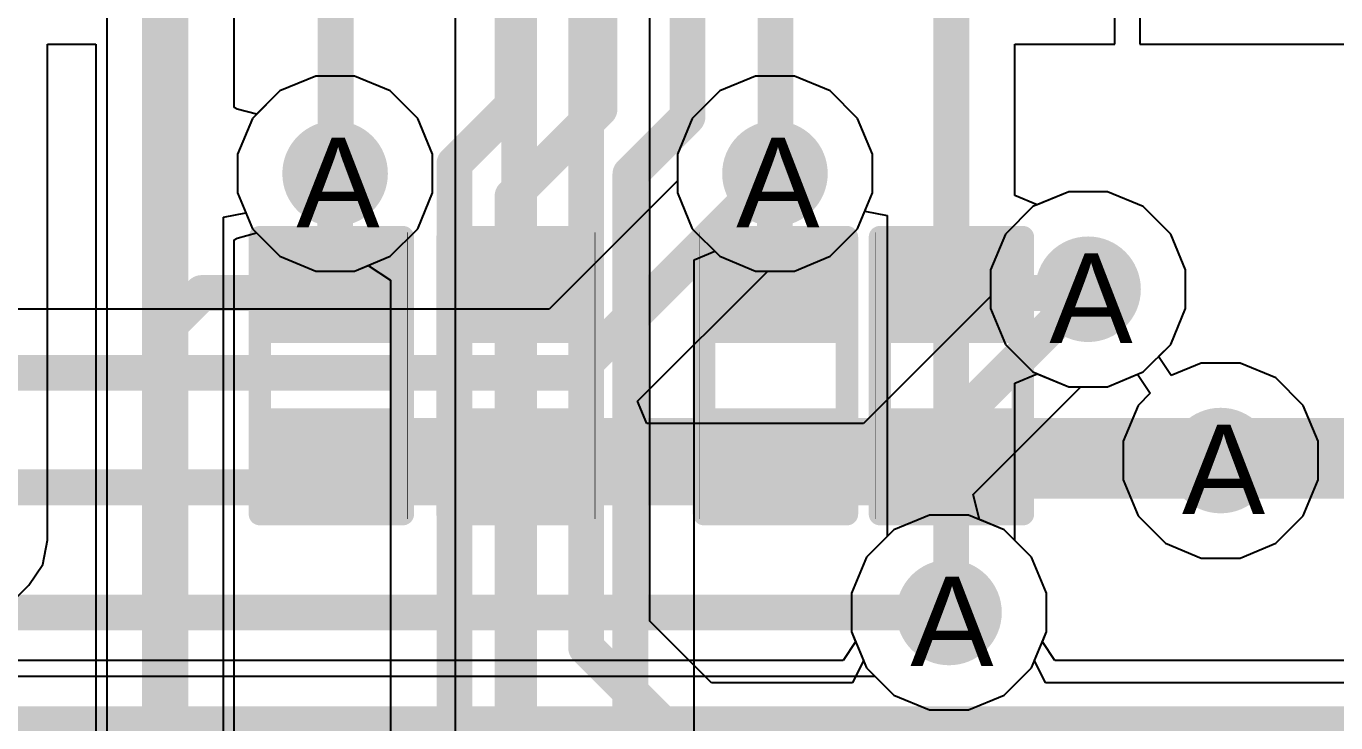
# Model space of a CAD drawing. Header units: inches. Extents: x 0 to 5271, y 0 to 5417.
# Drawn here: x 78.28 to 85.72, y 67.06 to 71.02 of the extents above; entities that cross this region are included whole.
import ezdxf

# ---------------------------------------------------------------- set-up
doc = ezdxf.new("R2010")
doc.units = ezdxf.units.IN
for name, color, linetype in [('Bottom Layer', 5, 'Continuous'), ('Bottom Overlay', 54, 'Continuous'), ('Bottom Paste', 16, 'Continuous'), ('Bottom Solder', 6, 'Continuous'), ('Drill Drawing', 1, 'Continuous'), ('L2_GND1', 16, 'Continuous'), ('L3_SIG1', 76, 'Continuous'), ('L4_PWR', 90, 'Continuous'), ('L5_GND2', 156, 'Continuous'), ('L6_SIG2', 130, 'Continuous'), ('L7_GND3', 216, 'Continuous'), ('Top Layer', 1, 'Continuous'), ('Via Holes', 16, 'Continuous')]:
    doc.layers.add(name, color=color, linetype=linetype)
doc.styles.add('Arial', font='', dxfattribs={"height": 0.2})
doc.styles.get('Arial').set_extended_font_data('Arial')

# ---------------------------------------------------------------- blocks, each defined once
blk = doc.blocks.new('R___0402_B_122')
at = {"layer": 'Bottom Layer'}
for points in [[(-0.2413, 0.3175), (-0.2413, -0.3175), (-0.6985, -0.3175), (-0.6985, 0.3175)], [(0.6985, 0.3175), (0.6985, -0.3175), (0.2413, -0.3175), (0.2413, 0.3175)]]:
    blk.add_hatch(color=5, dxfattribs=at).paths.add_polyline_path(points)
at = {"layer": 'Bottom Paste'}
for points in [[(-0.2413, 0.3175), (-0.2413, -0.3175), (-0.6985, -0.3175), (-0.6985, 0.3175)], [(0.6985, 0.3175), (0.6985, -0.3175), (0.2413, -0.3175), (0.2413, 0.3175)]]:
    blk.add_hatch(color=16, dxfattribs=at).paths.add_polyline_path(points)
at = {"layer": 'Bottom Solder'}
for points in [[(-0.1863, 0.3725), (-0.1863, -0.3725), (-0.7535, -0.3725), (-0.7535, 0.3725)], [(0.7535, 0.3725), (0.7535, -0.3725), (0.1863, -0.3725), (0.1863, 0.3725)]]:
    blk.add_hatch(color=6, dxfattribs=at).paths.add_polyline_path(points)
at = {"layer": 'Bottom Overlay'}
for points in [[(0.7874, 0.4064, 0.127, 0.127, 0), (-0.7874, 0.4064, 0.127, 0.127, 0)], [(-0.7874, -0.4064, 0.127, 0.127, 0), (-0.7874, 0.4064, 0.127, 0.127, 0)], [(0.7874, -0.4064, 0.127, 0.127, 0), (0.7874, 0.4064, 0.127, 0.127, 0)], [(0.8128, 0.4318, 0.00323, 0.00323, 0), (-0.8128, 0.4318, 0.00323, 0.00323, 0)], [(0.7874, -0.4064, 0.127, 0.127, 0), (-0.7874, -0.4064, 0.127, 0.127, 0)]]:
    blk.add_lwpolyline(points, format="xyseb", dxfattribs=at)
for points in [[(-0.8192, 0.4064, 0.0635, 0.0635, 1), (-0.7557, 0.4064, 0.0635, 0.0635, 1)], [(-0.8192, 0.4064, 0.0635, 0.0635, 1), (-0.7557, 0.4064, 0.0635, 0.0635, 1)], [(0.7556, 0.4064, 0.0635, 0.0635, 1), (0.8191, 0.4064, 0.0635, 0.0635, 1)], [(0.7556, 0.4064, 0.0635, 0.0635, 1), (0.8191, 0.4064, 0.0635, 0.0635, 1)], [(-0.8136, 0.4318, 0.00161, 0.00161, 1), (-0.812, 0.4318, 0.00161, 0.00161, 1)], [(0.812, 0.4318, 0.00161, 0.00161, 1), (0.8136, 0.4318, 0.00161, 0.00161, 1)], [(-0.8192, -0.4064, 0.0635, 0.0635, 1), (-0.7557, -0.4064, 0.0635, 0.0635, 1)], [(-0.8192, -0.4064, 0.0635, 0.0635, 1), (-0.7557, -0.4064, 0.0635, 0.0635, 1)], [(0.7556, -0.4064, 0.0635, 0.0635, 1), (0.8191, -0.4064, 0.0635, 0.0635, 1)], [(0.7556, -0.4064, 0.0635, 0.0635, 1), (0.8191, -0.4064, 0.0635, 0.0635, 1)]]:
    blk.add_lwpolyline(points, format="xyseb", close=True, dxfattribs=at)
blk = doc.blocks.new('R___0402_B_123')
at = {"layer": 'Bottom Layer'}
for points in [[(-0.2413, 0.3175), (-0.2413, -0.3175), (-0.6985, -0.3175), (-0.6985, 0.3175)], [(0.6985, 0.3175), (0.6985, -0.3175), (0.2413, -0.3175), (0.2413, 0.3175)]]:
    blk.add_hatch(color=5, dxfattribs=at).paths.add_polyline_path(points)
at = {"layer": 'Bottom Paste'}
for points in [[(-0.2413, 0.3175), (-0.2413, -0.3175), (-0.6985, -0.3175), (-0.6985, 0.3175)], [(0.6985, 0.3175), (0.6985, -0.3175), (0.2413, -0.3175), (0.2413, 0.3175)]]:
    blk.add_hatch(color=16, dxfattribs=at).paths.add_polyline_path(points)
at = {"layer": 'Bottom Solder'}
for points in [[(-0.1863, 0.3725), (-0.1863, -0.3725), (-0.7535, -0.3725), (-0.7535, 0.3725)], [(0.7535, 0.3725), (0.7535, -0.3725), (0.1863, -0.3725), (0.1863, 0.3725)]]:
    blk.add_hatch(color=6, dxfattribs=at).paths.add_polyline_path(points)
at = {"layer": 'Bottom Overlay'}
for points in [[(0.7874, 0.4064, 0.127, 0.127, 0), (-0.7874, 0.4064, 0.127, 0.127, 0)], [(-0.7874, -0.4064, 0.127, 0.127, 0), (-0.7874, 0.4064, 0.127, 0.127, 0)], [(0.7874, -0.4064, 0.127, 0.127, 0), (0.7874, 0.4064, 0.127, 0.127, 0)], [(0.8128, 0.4318, 0.00323, 0.00323, 0), (-0.8128, 0.4318, 0.00323, 0.00323, 0)], [(0.7874, -0.4064, 0.127, 0.127, 0), (-0.7874, -0.4064, 0.127, 0.127, 0)]]:
    blk.add_lwpolyline(points, format="xyseb", dxfattribs=at)
for points in [[(-0.8192, 0.4064, 0.0635, 0.0635, 1), (-0.7557, 0.4064, 0.0635, 0.0635, 1)], [(-0.8192, 0.4064, 0.0635, 0.0635, 1), (-0.7557, 0.4064, 0.0635, 0.0635, 1)], [(0.7556, 0.4064, 0.0635, 0.0635, 1), (0.8191, 0.4064, 0.0635, 0.0635, 1)], [(0.7556, 0.4064, 0.0635, 0.0635, 1), (0.8191, 0.4064, 0.0635, 0.0635, 1)], [(-0.8136, 0.4318, 0.00161, 0.00161, 1), (-0.812, 0.4318, 0.00161, 0.00161, 1)], [(0.812, 0.4318, 0.00161, 0.00161, 1), (0.8136, 0.4318, 0.00161, 0.00161, 1)], [(-0.8192, -0.4064, 0.0635, 0.0635, 1), (-0.7557, -0.4064, 0.0635, 0.0635, 1)], [(-0.8192, -0.4064, 0.0635, 0.0635, 1), (-0.7557, -0.4064, 0.0635, 0.0635, 1)], [(0.7556, -0.4064, 0.0635, 0.0635, 1), (0.8191, -0.4064, 0.0635, 0.0635, 1)], [(0.7556, -0.4064, 0.0635, 0.0635, 1), (0.8191, -0.4064, 0.0635, 0.0635, 1)]]:
    blk.add_lwpolyline(points, format="xyseb", close=True, dxfattribs=at)
blk = doc.blocks.new('RES_0402_B_500')
at = {"layer": 'Bottom Layer'}
for points in [[(-0.2413, 0.3175), (-0.2413, -0.3175), (-0.6985, -0.3175), (-0.6985, 0.3175)], [(0.6985, 0.3175), (0.6985, -0.3175), (0.2413, -0.3175), (0.2413, 0.3175)]]:
    blk.add_hatch(color=5, dxfattribs=at).paths.add_polyline_path(points)
at = {"layer": 'Bottom Paste'}
for points in [[(-0.2413, 0.3175), (-0.2413, -0.3175), (-0.6985, -0.3175), (-0.6985, 0.3175)], [(0.6985, 0.3175), (0.6985, -0.3175), (0.2413, -0.3175), (0.2413, 0.3175)]]:
    blk.add_hatch(color=16, dxfattribs=at).paths.add_polyline_path(points)
at = {"layer": 'Bottom Solder'}
for points in [[(-0.1863, 0.3725), (-0.1863, -0.3725), (-0.7535, -0.3725), (-0.7535, 0.3725)], [(0.7535, 0.3725), (0.7535, -0.3725), (0.1863, -0.3725), (0.1863, 0.3725)]]:
    blk.add_hatch(color=6, dxfattribs=at).paths.add_polyline_path(points)
at = {"layer": 'Bottom Overlay'}
for points in [[(-0.7874, 0.4064, 0.127, 0.127, 0), (0.7874, 0.4064, 0.127, 0.127, 0)], [(-0.7874, 0.4064, 0.127, 0.127, 0), (-0.7874, -0.4064, 0.127, 0.127, 0)], [(0.7874, 0.4064, 0.127, 0.127, 0), (0.7874, -0.4064, 0.127, 0.127, 0)], [(-0.8128, 0.4318, 0.00323, 0.00323, 0), (0.8128, 0.4318, 0.00323, 0.00323, 0)], [(-0.7874, -0.4064, 0.127, 0.127, 0), (0.7874, -0.4064, 0.127, 0.127, 0)]]:
    blk.add_lwpolyline(points, format="xyseb", dxfattribs=at)
for points in [[(-0.8191, 0.4064, 0.0635, 0.0635, 1), (-0.7556, 0.4064, 0.0635, 0.0635, 1)], [(-0.8191, 0.4064, 0.0635, 0.0635, 1), (-0.7556, 0.4064, 0.0635, 0.0635, 1)], [(0.7557, 0.4064, 0.0635, 0.0635, 1), (0.8192, 0.4064, 0.0635, 0.0635, 1)], [(0.7557, 0.4064, 0.0635, 0.0635, 1), (0.8192, 0.4064, 0.0635, 0.0635, 1)], [(-0.8136, 0.4318, 0.00161, 0.00161, 1), (-0.812, 0.4318, 0.00161, 0.00161, 1)], [(0.812, 0.4318, 0.00161, 0.00161, 1), (0.8136, 0.4318, 0.00161, 0.00161, 1)], [(-0.8191, -0.4064, 0.0635, 0.0635, 1), (-0.7556, -0.4064, 0.0635, 0.0635, 1)], [(-0.8191, -0.4064, 0.0635, 0.0635, 1), (-0.7556, -0.4064, 0.0635, 0.0635, 1)], [(0.7557, -0.4064, 0.0635, 0.0635, 1), (0.8192, -0.4064, 0.0635, 0.0635, 1)], [(0.7557, -0.4064, 0.0635, 0.0635, 1), (0.8192, -0.4064, 0.0635, 0.0635, 1)]]:
    blk.add_lwpolyline(points, format="xyseb", close=True, dxfattribs=at)
blk = doc.blocks.new('RES_0402_B_501')
at = {"layer": 'Bottom Layer'}
for points in [[(-0.2413, 0.3175), (-0.2413, -0.3175), (-0.6985, -0.3175), (-0.6985, 0.3175)], [(0.6985, 0.3175), (0.6985, -0.3175), (0.2413, -0.3175), (0.2413, 0.3175)]]:
    blk.add_hatch(color=5, dxfattribs=at).paths.add_polyline_path(points)
at = {"layer": 'Bottom Paste'}
for points in [[(-0.2413, 0.3175), (-0.2413, -0.3175), (-0.6985, -0.3175), (-0.6985, 0.3175)], [(0.6985, 0.3175), (0.6985, -0.3175), (0.2413, -0.3175), (0.2413, 0.3175)]]:
    blk.add_hatch(color=16, dxfattribs=at).paths.add_polyline_path(points)
at = {"layer": 'Bottom Solder'}
for points in [[(-0.1863, 0.3725), (-0.1863, -0.3725), (-0.7535, -0.3725), (-0.7535, 0.3725)], [(0.7535, 0.3725), (0.7535, -0.3725), (0.1863, -0.3725), (0.1863, 0.3725)]]:
    blk.add_hatch(color=6, dxfattribs=at).paths.add_polyline_path(points)
at = {"layer": 'Bottom Overlay'}
for points in [[(-0.7874, 0.4064, 0.127, 0.127, 0), (0.7874, 0.4064, 0.127, 0.127, 0)], [(-0.7874, 0.4064, 0.127, 0.127, 0), (-0.7874, -0.4064, 0.127, 0.127, 0)], [(0.7874, 0.4064, 0.127, 0.127, 0), (0.7874, -0.4064, 0.127, 0.127, 0)], [(-0.8128, 0.4318, 0.00323, 0.00323, 0), (0.8128, 0.4318, 0.00323, 0.00323, 0)], [(-0.7874, -0.4064, 0.127, 0.127, 0), (0.7874, -0.4064, 0.127, 0.127, 0)]]:
    blk.add_lwpolyline(points, format="xyseb", dxfattribs=at)
for points in [[(-0.8191, 0.4064, 0.0635, 0.0635, 1), (-0.7556, 0.4064, 0.0635, 0.0635, 1)], [(-0.8191, 0.4064, 0.0635, 0.0635, 1), (-0.7556, 0.4064, 0.0635, 0.0635, 1)], [(0.7557, 0.4064, 0.0635, 0.0635, 1), (0.8192, 0.4064, 0.0635, 0.0635, 1)], [(0.7557, 0.4064, 0.0635, 0.0635, 1), (0.8192, 0.4064, 0.0635, 0.0635, 1)], [(-0.8136, 0.4318, 0.00161, 0.00161, 1), (-0.812, 0.4318, 0.00161, 0.00161, 1)], [(0.812, 0.4318, 0.00161, 0.00161, 1), (0.8136, 0.4318, 0.00161, 0.00161, 1)], [(-0.8191, -0.4064, 0.0635, 0.0635, 1), (-0.7556, -0.4064, 0.0635, 0.0635, 1)], [(-0.8191, -0.4064, 0.0635, 0.0635, 1), (-0.7556, -0.4064, 0.0635, 0.0635, 1)], [(0.7557, -0.4064, 0.0635, 0.0635, 1), (0.8192, -0.4064, 0.0635, 0.0635, 1)], [(0.7557, -0.4064, 0.0635, 0.0635, 1), (0.8192, -0.4064, 0.0635, 0.0635, 1)]]:
    blk.add_lwpolyline(points, format="xyseb", close=True, dxfattribs=at)

msp = doc.modelspace()

# ---------------------------------------------------------------- hatches: boundary and pattern name
at = {"layer": 'Bottom Layer'}
h = msp.add_hatch(color=5, dxfattribs=at)
edge = h.paths.add_edge_path()
edge.add_arc((80.0312, 70.1857), 0.3, 0, 360)
h = msp.add_hatch(color=5, dxfattribs=at)
edge = h.paths.add_edge_path()
edge.add_arc((82.5313, 70.1857), 0.3, 0, 360)
h = msp.add_hatch(color=5, dxfattribs=at)
edge = h.paths.add_edge_path()
edge.add_arc((84.3111, 69.5283), 0.3, 0, 360)
msp.add_hatch(color=5, dxfattribs=at).paths.add_polyline_path([(79.6925, 68.3387), (95.3389, 68.3387), (95.3389, 68.7959), (79.6925, 68.7959)])
h = msp.add_hatch(color=5, dxfattribs=at)
edge = h.paths.add_edge_path()
edge.add_arc((85.0646, 68.5546), 0.3, 0, 360)
h = msp.add_hatch(color=5, dxfattribs=at)
edge = h.paths.add_edge_path()
edge.add_arc((83.5206, 67.691), 0.3, 0, 360)
at = {"layer": 'L2_GND1'}
h = msp.add_hatch(color=16, dxfattribs=at)
edge = h.paths.add_edge_path()
edge.add_arc((80.0312, 70.1857), 0.3, 0, 360)
h = msp.add_hatch(color=16, dxfattribs=at)
edge = h.paths.add_edge_path()
edge.add_arc((82.5313, 70.1857), 0.3, 0, 360)
h = msp.add_hatch(color=16, dxfattribs=at)
edge = h.paths.add_edge_path()
edge.add_arc((84.3111, 69.5283), 0.3, 0, 360)
h = msp.add_hatch(color=16, dxfattribs=at)
edge = h.paths.add_edge_path()
edge.add_arc((85.0646, 68.5546), 0.3, 0, 360)
h = msp.add_hatch(color=16, dxfattribs=at)
edge = h.paths.add_edge_path()
edge.add_arc((83.5206, 67.691), 0.3, 0, 360)
at = {"layer": 'L3_SIG1'}
h = msp.add_hatch(color=76, dxfattribs=at)
edge = h.paths.add_edge_path()
edge.add_arc((80.0312, 70.1857), 0.3, 0, 360)
h = msp.add_hatch(color=76, dxfattribs=at)
edge = h.paths.add_edge_path()
edge.add_arc((82.5313, 70.1857), 0.3, 0, 360)
h = msp.add_hatch(color=76, dxfattribs=at)
edge = h.paths.add_edge_path()
edge.add_arc((84.3111, 69.5283), 0.3, 0, 360)
h = msp.add_hatch(color=76, dxfattribs=at)
edge = h.paths.add_edge_path()
edge.add_arc((85.0646, 68.5546), 0.3, 0, 360)
h = msp.add_hatch(color=76, dxfattribs=at)
edge = h.paths.add_edge_path()
edge.add_arc((83.5206, 67.691), 0.3, 0, 360)
at = {"layer": 'L4_PWR'}
h = msp.add_hatch(color=90, dxfattribs=at)
edge = h.paths.add_edge_path()
edge.add_arc((80.0312, 70.1857), 0.3, 0, 360)
h = msp.add_hatch(color=90, dxfattribs=at)
edge = h.paths.add_edge_path()
edge.add_arc((82.5313, 70.1857), 0.3, 0, 360)
h = msp.add_hatch(color=90, dxfattribs=at)
edge = h.paths.add_edge_path()
edge.add_arc((84.3111, 69.5283), 0.3, 0, 360)
h = msp.add_hatch(color=90, dxfattribs=at)
edge = h.paths.add_edge_path()
edge.add_arc((85.0646, 68.5546), 0.3, 0, 360)
h = msp.add_hatch(color=90, dxfattribs=at)
edge = h.paths.add_edge_path()
edge.add_arc((83.5206, 67.691), 0.3, 0, 360)
at = {"layer": 'L5_GND2'}
h = msp.add_hatch(color=156, dxfattribs=at)
edge = h.paths.add_edge_path()
edge.add_arc((80.0312, 70.1857), 0.3, 0, 360)
h = msp.add_hatch(color=156, dxfattribs=at)
edge = h.paths.add_edge_path()
edge.add_arc((82.5313, 70.1857), 0.3, 0, 360)
h = msp.add_hatch(color=156, dxfattribs=at)
edge = h.paths.add_edge_path()
edge.add_arc((84.3111, 69.5283), 0.3, 0, 360)
h = msp.add_hatch(color=156, dxfattribs=at)
edge = h.paths.add_edge_path()
edge.add_arc((85.0646, 68.5546), 0.3, 0, 360)
h = msp.add_hatch(color=156, dxfattribs=at)
edge = h.paths.add_edge_path()
edge.add_arc((83.5206, 67.691), 0.3, 0, 360)
at = {"layer": 'L6_SIG2'}
h = msp.add_hatch(color=130, dxfattribs=at)
edge = h.paths.add_edge_path()
edge.add_arc((80.0312, 70.1857), 0.3, 0, 360)
h = msp.add_hatch(color=130, dxfattribs=at)
edge = h.paths.add_edge_path()
edge.add_arc((82.5313, 70.1857), 0.3, 0, 360)
h = msp.add_hatch(color=130, dxfattribs=at)
edge = h.paths.add_edge_path()
edge.add_arc((84.3111, 69.5283), 0.3, 0, 360)
h = msp.add_hatch(color=130, dxfattribs=at)
edge = h.paths.add_edge_path()
edge.add_arc((85.0646, 68.5546), 0.3, 0, 360)
h = msp.add_hatch(color=130, dxfattribs=at)
edge = h.paths.add_edge_path()
edge.add_arc((83.5206, 67.691), 0.3, 0, 360)
at = {"layer": 'L7_GND3'}
h = msp.add_hatch(color=216, dxfattribs=at)
edge = h.paths.add_edge_path()
edge.add_arc((80.0312, 70.1857), 0.3, 0, 360)
h = msp.add_hatch(color=216, dxfattribs=at)
edge = h.paths.add_edge_path()
edge.add_arc((82.5313, 70.1857), 0.3, 0, 360)
h = msp.add_hatch(color=216, dxfattribs=at)
edge = h.paths.add_edge_path()
edge.add_arc((84.3111, 69.5283), 0.3, 0, 360)
h = msp.add_hatch(color=216, dxfattribs=at)
edge = h.paths.add_edge_path()
edge.add_arc((85.0646, 68.5546), 0.3, 0, 360)
h = msp.add_hatch(color=216, dxfattribs=at)
edge = h.paths.add_edge_path()
edge.add_arc((83.5206, 67.691), 0.3, 0, 360)
at = {"layer": 'Top Layer'}
h = msp.add_hatch(color=1, dxfattribs=at)
edge = h.paths.add_edge_path()
edge.add_arc((80.0312, 70.1857), 0.3, 0, 360)
h = msp.add_hatch(color=1, dxfattribs=at)
edge = h.paths.add_edge_path()
edge.add_arc((82.5313, 70.1857), 0.3, 0, 360)
h = msp.add_hatch(color=1, dxfattribs=at)
edge = h.paths.add_edge_path()
edge.add_arc((84.3111, 69.5283), 0.3, 0, 360)
h = msp.add_hatch(color=1, dxfattribs=at)
edge = h.paths.add_edge_path()
edge.add_arc((85.0646, 68.5546), 0.3, 0, 360)
h = msp.add_hatch(color=1, dxfattribs=at)
edge = h.paths.add_edge_path()
edge.add_arc((83.5206, 67.691), 0.3, 0, 360)
at = {"layer": 'Via Holes'}
h = msp.add_hatch(color=7, dxfattribs=at)
edge = h.paths.add_edge_path()
edge.add_arc((80.0312, 70.1857), 0.15, 0, 360)
h = msp.add_hatch(color=7, dxfattribs=at)
edge = h.paths.add_edge_path()
edge.add_arc((82.5313, 70.1857), 0.15, 0, 360)
h = msp.add_hatch(color=7, dxfattribs=at)
edge = h.paths.add_edge_path()
edge.add_arc((84.3111, 69.5283), 0.15, 0, 360)
h = msp.add_hatch(color=7, dxfattribs=at)
edge = h.paths.add_edge_path()
edge.add_arc((85.0646, 68.5546), 0.15, 0, 360)
h = msp.add_hatch(color=7, dxfattribs=at)
edge = h.paths.add_edge_path()
edge.add_arc((83.5206, 67.691), 0.15, 0, 360)

# ---------------------------------------------------------------- linework, layer by layer
at = {"layer": 'Bottom Layer'}
for points in [[(81.0768, 69.5072, 0.2032, 0.2032, 0), (81.0768, 73.0129, 0.2032, 0.2032, 0)], [(83.5344, 69.5071, 0.2032, 0.2032, 0), (83.5344, 72.3693, 0.2032, 0.2032, 0)], [(80.0312, 69.5283, 0.2032, 0.2032, 0), (80.0312, 70.1857, 0.2032, 0.2032, 0)], [(82.5313, 69.5102, 0.2032, 0.2032, 0), (82.5313, 70.1857, 0.2032, 0.2032, 0)], [(79.0448, 69.2786, 0.2032, 0.2032, 0), (79.2733, 69.5071, 0.2032, 0.2032, 0)], [(79.2733, 69.5071, 0.2032, 0.2032, 0), (80.01, 69.5071, 0.2032, 0.2032, 0)], [(80.01, 69.5071, 0.2032, 0.2032, 0), (80.0312, 69.5283, 0.2032, 0.2032, 0)], [(82.5313, 69.5102, 0.2032, 0.2032, 0), (82.5344, 69.5071, 0.2032, 0.2032, 0)], [(83.5344, 69.5071, 0.2032, 0.2032, 0), (84.2899, 69.5071, 0.2032, 0.2032, 0)], [(84.2899, 69.5071, 0.2032, 0.2032, 0), (84.3111, 69.5283, 0.2032, 0.2032, 0)], [(79.0448, 66.929, 0.2032, 0.2032, 0), (79.0448, 69.2786, 0.2032, 0.2032, 0)]]:
    msp.add_lwpolyline(points, format="xyseb", dxfattribs=at)
for points in [[(79.9804, 70.1857, 0.1016, 0.1016, 1), (80.082, 70.1857, 0.1016, 0.1016, 1)], [(82.4805, 70.1857, 0.1016, 0.1016, 1), (82.5821, 70.1857, 0.1016, 0.1016, 1)], [(79.2225, 69.5071, 0.1016, 0.1016, 1), (79.3241, 69.5071, 0.1016, 0.1016, 1)], [(79.2225, 69.5071, 0.1016, 0.1016, 1), (79.3241, 69.5071, 0.1016, 0.1016, 1)], [(79.9592, 69.5071, 0.1016, 0.1016, 1), (80.0608, 69.5071, 0.1016, 0.1016, 1)], [(79.9592, 69.5071, 0.1016, 0.1016, 1), (80.0608, 69.5071, 0.1016, 0.1016, 1)], [(79.9804, 69.5283, 0.1016, 0.1016, 1), (80.082, 69.5283, 0.1016, 0.1016, 1)], [(79.9804, 69.5283, 0.1016, 0.1016, 1), (80.082, 69.5283, 0.1016, 0.1016, 1)], [(81.026, 69.5072, 0.1016, 0.1016, 1), (81.1276, 69.5072, 0.1016, 0.1016, 1)], [(82.4805, 69.5102, 0.1016, 0.1016, 1), (82.5821, 69.5102, 0.1016, 0.1016, 1)], [(82.4805, 69.5102, 0.1016, 0.1016, 1), (82.5821, 69.5102, 0.1016, 0.1016, 1)], [(82.4836, 69.5071, 0.1016, 0.1016, 1), (82.5852, 69.5071, 0.1016, 0.1016, 1)], [(83.4836, 69.5071, 0.1016, 0.1016, 1), (83.5852, 69.5071, 0.1016, 0.1016, 1)], [(83.4836, 69.5071, 0.1016, 0.1016, 1), (83.5852, 69.5071, 0.1016, 0.1016, 1)], [(84.2391, 69.5071, 0.1016, 0.1016, 1), (84.3407, 69.5071, 0.1016, 0.1016, 1)], [(84.2391, 69.5071, 0.1016, 0.1016, 1), (84.3407, 69.5071, 0.1016, 0.1016, 1)], [(84.2603, 69.5283, 0.1016, 0.1016, 1), (84.3619, 69.5283, 0.1016, 0.1016, 1)], [(78.994, 69.2786, 0.1016, 0.1016, 1), (79.0956, 69.2786, 0.1016, 0.1016, 1)], [(78.994, 69.2786, 0.1016, 0.1016, 1), (79.0956, 69.2786, 0.1016, 0.1016, 1)]]:
    msp.add_lwpolyline(points, format="xyseb", close=True, dxfattribs=at)
at = {"layer": 'L2_GND1'}
for p, q in [((79.921, 70.7397), (79.7174, 70.6554)), ((80.1414, 70.7397), (79.921, 70.7397)), ((80.345, 70.6554), (80.1414, 70.7397)), ((82.4211, 70.7397), (82.2175, 70.6554)), ((82.6415, 70.7397), (82.4211, 70.7397)), ((82.8451, 70.6554), (82.6415, 70.7397)), ((79.7174, 70.6554), (79.5615, 70.4996)), ((80.5008, 70.4996), (80.345, 70.6554)), ((82.2175, 70.6554), (82.0616, 70.4996)), ((83.001, 70.4996), (82.8451, 70.6554)), ((79.5615, 70.4996), (79.4772, 70.2959)), ((80.5852, 70.2959), (80.5008, 70.4996)), ((82.0616, 70.4996), (81.9773, 70.2959)), ((83.0853, 70.2959), (83.001, 70.4996)), ((79.4772, 70.2959), (79.4772, 70.0755)), ((80.5852, 70.0755), (80.5852, 70.2959)), ((81.9773, 70.2959), (81.9773, 70.0755)), ((83.0853, 70.0755), (83.0853, 70.2959)), ((79.4772, 70.0755), (79.5615, 69.8719)), ((80.5008, 69.8719), (80.5852, 70.0755)), ((81.9773, 70.0755), (82.0616, 69.8719)), ((83.001, 69.8719), (83.0853, 70.0755)), ((84.2009, 70.0823), (83.9973, 69.9979)), ((84.4213, 70.0823), (84.2009, 70.0823)), ((84.6249, 69.9979), (84.4213, 70.0823)), ((83.9973, 69.9979), (83.8414, 69.8421)), ((84.7807, 69.8421), (84.6249, 69.9979)), ((79.5615, 69.8719), (79.7174, 69.7161)), ((80.345, 69.7161), (80.5008, 69.8719)), ((82.0616, 69.8719), (82.2175, 69.7161)), ((82.8451, 69.7161), (83.001, 69.8719)), ((83.8414, 69.8421), (83.7571, 69.6385)), ((84.8651, 69.6385), (84.7807, 69.8421)), ((79.7174, 69.7161), (79.921, 69.6317)), ((80.1414, 69.6317), (80.345, 69.7161)), ((82.2175, 69.7161), (82.4211, 69.6317)), ((82.6415, 69.6317), (82.8451, 69.7161)), ((79.921, 69.6317), (80.1414, 69.6317)), ((82.4211, 69.6317), (82.6415, 69.6317)), ((83.7571, 69.6385), (83.7571, 69.4181)), ((84.8651, 69.4181), (84.8651, 69.6385)), ((83.7571, 69.4181), (83.8414, 69.2145)), ((84.7807, 69.2145), (84.8651, 69.4181)), ((83.8414, 69.2145), (83.9973, 69.0586)), ((84.7119, 69.1456), (84.7807, 69.2145)), ((84.7838, 69.0379), (84.7119, 69.1456)), ((84.9544, 69.1086), (84.7838, 69.0379)), ((85.1748, 69.1086), (84.9544, 69.1086)), ((85.3784, 69.0243), (85.1748, 69.1086)), ((83.9973, 69.0586), (84.2009, 68.9743)), ((84.4213, 68.9743), (84.5919, 69.0449)), ((84.5919, 69.0449), (84.6638, 68.9373)), ((85.5343, 68.8684), (85.3784, 69.0243)), ((84.2009, 68.9743), (84.4213, 68.9743)), ((84.6638, 68.9373), (84.5949, 68.8684)), ((84.5949, 68.8684), (84.5106, 68.6648)), ((85.6186, 68.6648), (85.5343, 68.8684)), ((84.5106, 68.6648), (84.5106, 68.4444)), ((85.6186, 68.4444), (85.6186, 68.6648)), ((84.5106, 68.4444), (84.5949, 68.2408)), ((85.5343, 68.2408), (85.6186, 68.4444)), ((83.4104, 68.245), (83.2068, 68.1607)), ((83.6308, 68.245), (83.4104, 68.245)), ((83.8344, 68.1607), (83.6308, 68.245)), ((84.5949, 68.2408), (84.7508, 68.0849)), ((85.3784, 68.0849), (85.5343, 68.2408)), ((83.2068, 68.1607), (83.0509, 68.0048)), ((83.9902, 68.0048), (83.8344, 68.1607)), ((84.7508, 68.0849), (84.9544, 68.0006)), ((85.1748, 68.0006), (85.3784, 68.0849)), ((83.0509, 68.0048), (82.9666, 67.8012)), ((84.0746, 67.8012), (83.9902, 68.0048)), ((84.9544, 68.0006), (85.1748, 68.0006)), ((82.9666, 67.8012), (82.9666, 67.5808)), ((84.0746, 67.5808), (84.0746, 67.8012)), ((82.9666, 67.5808), (83.0509, 67.3772)), ((83.9902, 67.3772), (84.0746, 67.5808)), ((83.0509, 67.3772), (83.2068, 67.2213)), ((83.8344, 67.2213), (83.9902, 67.3772)), ((83.2068, 67.2213), (83.4104, 67.137)), ((83.6308, 67.137), (83.8344, 67.2213)), ((83.4104, 67.137), (83.6308, 67.137))]:
    msp.add_line(p, q, dxfattribs=at)
at = {"layer": 'L3_SIG1'}
for p, q in [((79.921, 70.7397), (79.7174, 70.6554)), ((80.1414, 70.7397), (79.921, 70.7397)), ((80.345, 70.6554), (80.1414, 70.7397)), ((82.4211, 70.7397), (82.2175, 70.6554)), ((82.6415, 70.7397), (82.4211, 70.7397)), ((82.8451, 70.6554), (82.6415, 70.7397)), ((79.7174, 70.6554), (79.5615, 70.4996)), ((80.5008, 70.4996), (80.345, 70.6554)), ((82.2175, 70.6554), (82.0616, 70.4996)), ((83.001, 70.4996), (82.8451, 70.6554)), ((79.5615, 70.4996), (79.4772, 70.2959)), ((80.5852, 70.2959), (80.5008, 70.4996)), ((82.0616, 70.4996), (81.9773, 70.2959)), ((83.0853, 70.2959), (83.001, 70.4996)), ((79.4772, 70.2959), (79.4772, 70.0755)), ((80.5852, 70.0755), (80.5852, 70.2959)), ((81.9773, 70.2959), (81.9773, 70.1445)), ((83.0853, 70.0755), (83.0853, 70.2959)), ((81.9773, 70.1445), (81.248, 69.4152)), ((79.4772, 70.0755), (79.5615, 69.8719)), ((80.5008, 69.8719), (80.5852, 70.0755)), ((83.001, 69.8719), (83.0853, 70.0755)), ((84.2009, 70.0823), (83.9973, 69.9979)), ((84.4213, 70.0823), (84.2009, 70.0823)), ((84.6249, 69.9979), (84.4213, 70.0823)), ((83.9973, 69.9979), (83.8414, 69.8421)), ((84.7807, 69.8421), (84.6249, 69.9979)), ((79.5615, 69.8719), (79.7174, 69.7161)), ((80.345, 69.7161), (80.5008, 69.8719)), ((82.8451, 69.7161), (83.001, 69.8719)), ((83.8414, 69.8421), (83.7571, 69.6385)), ((84.8651, 69.6385), (84.7807, 69.8421)), ((79.7174, 69.7161), (79.921, 69.6317)), ((80.1414, 69.6317), (80.345, 69.7161)), ((82.6415, 69.6317), (82.8451, 69.7161)), ((79.921, 69.6317), (80.1414, 69.6317)), ((81.7501, 68.8918), (82.49, 69.6317)), ((82.49, 69.6317), (82.6415, 69.6317)), ((83.7571, 69.6385), (83.7571, 69.487)), ((84.8651, 69.4181), (84.8651, 69.6385)), ((83.7571, 69.487), (83.0348, 68.7648)), ((81.248, 69.4152), (71.8698, 69.4152)), ((84.7807, 69.2145), (84.8651, 69.4181)), ((84.7119, 69.1456), (84.7807, 69.2145)), ((84.7838, 69.0379), (84.7119, 69.1456)), ((84.9544, 69.1086), (84.7838, 69.0379)), ((85.1748, 69.1086), (84.9544, 69.1086)), ((85.3784, 69.0243), (85.1748, 69.1086)), ((84.4213, 68.9743), (84.5919, 69.0449)), ((84.5919, 69.0449), (84.6638, 68.9373)), ((85.5343, 68.8684), (85.3784, 69.0243)), ((83.6579, 68.3623), (84.2698, 68.9743)), ((84.2698, 68.9743), (84.4213, 68.9743)), ((84.6638, 68.9373), (84.5949, 68.8684)), ((81.8027, 68.7648), (81.7501, 68.8918)), ((84.5949, 68.8684), (84.5106, 68.6648)), ((85.6186, 68.6648), (85.5343, 68.8684)), ((83.0348, 68.7648), (81.8027, 68.7648)), ((84.5106, 68.6648), (84.5106, 68.4444)), ((85.6186, 68.4444), (85.6186, 68.6648)), ((84.5106, 68.4444), (84.5949, 68.2408)), ((85.5343, 68.2408), (85.6186, 68.4444)), ((83.694, 68.2188), (83.6579, 68.3623)), ((83.8344, 68.1607), (83.694, 68.2188)), ((84.5949, 68.2408), (84.7508, 68.0849)), ((85.3784, 68.0849), (85.5343, 68.2408)), ((83.9902, 68.0048), (83.8344, 68.1607)), ((84.7508, 68.0849), (84.9544, 68.0006)), ((85.1748, 68.0006), (85.3784, 68.0849)), ((84.0746, 67.8012), (83.9902, 68.0048)), ((84.9544, 68.0006), (85.1748, 68.0006)), ((84.0746, 67.5808), (84.0746, 67.8012)), ((83.9902, 67.3772), (84.0746, 67.5808)), ((83.8344, 67.2213), (83.9902, 67.3772)), ((77.5885, 67.3284), (83.0997, 67.3284)), ((83.0997, 67.3284), (83.2068, 67.2213)), ((83.2068, 67.2213), (83.4104, 67.137)), ((83.6308, 67.137), (83.8344, 67.2213)), ((83.4104, 67.137), (83.6308, 67.137))]:
    msp.add_line(p, q, dxfattribs=at)
for points in [[(81.3982, 69.0526, 0.2032, 0.2032, 0), (82.5313, 70.1857, 0.2032, 0.2032, 0)], [(83.185, 68.4022, 0.2032, 0.2032, 0), (84.3111, 69.5283, 0.2032, 0.2032, 0)], [(71.7197, 69.0526, 0.2032, 0.2032, 0), (81.3982, 69.0526, 0.2032, 0.2032, 0)], [(71.8058, 68.4022, 0.2032, 0.2032, 0), (83.185, 68.4022, 0.2032, 0.2032, 0)], [(71.9782, 67.691, 0.2032, 0.2032, 0), (83.5206, 67.691, 0.2032, 0.2032, 0)]]:
    msp.add_lwpolyline(points, format="xyseb", dxfattribs=at)
for points in [[(82.4805, 70.1857, 0.1016, 0.1016, 1), (82.5821, 70.1857, 0.1016, 0.1016, 1)], [(84.2603, 69.5283, 0.1016, 0.1016, 1), (84.3619, 69.5283, 0.1016, 0.1016, 1)], [(81.3474, 69.0526, 0.1016, 0.1016, 1), (81.449, 69.0526, 0.1016, 0.1016, 1)], [(81.3474, 69.0526, 0.1016, 0.1016, 1), (81.449, 69.0526, 0.1016, 0.1016, 1)], [(83.1342, 68.4022, 0.1016, 0.1016, 1), (83.2358, 68.4022, 0.1016, 0.1016, 1)], [(83.1342, 68.4022, 0.1016, 0.1016, 1), (83.2358, 68.4022, 0.1016, 0.1016, 1)], [(83.4698, 67.691, 0.1016, 0.1016, 1), (83.5714, 67.691, 0.1016, 0.1016, 1)]]:
    msp.add_lwpolyline(points, format="xyseb", close=True, dxfattribs=at)
at = {"layer": 'L4_PWR'}
for p, q in [((79.921, 70.7397), (79.7174, 70.6554)), ((80.1414, 70.7397), (79.921, 70.7397)), ((80.345, 70.6554), (80.1414, 70.7397)), ((82.4211, 70.7397), (82.2175, 70.6554)), ((82.6415, 70.7397), (82.4211, 70.7397)), ((82.8451, 70.6554), (82.6415, 70.7397)), ((79.7174, 70.6554), (79.5615, 70.4996)), ((80.5008, 70.4996), (80.345, 70.6554)), ((82.2175, 70.6554), (82.0616, 70.4996)), ((83.001, 70.4996), (82.8451, 70.6554)), ((79.5615, 70.4996), (79.4772, 70.2959)), ((80.5852, 70.2959), (80.5008, 70.4996)), ((82.0616, 70.4996), (81.9773, 70.2959)), ((83.0853, 70.2959), (83.001, 70.4996)), ((79.4772, 70.2959), (79.4772, 70.0755)), ((80.5852, 70.0755), (80.5852, 70.2959)), ((81.9773, 70.2959), (81.9773, 70.0755)), ((83.0853, 70.0755), (83.0853, 70.2959)), ((79.4772, 70.0755), (79.5615, 69.8719)), ((80.5008, 69.8719), (80.5852, 70.0755)), ((81.9773, 70.0755), (82.0616, 69.8719)), ((83.001, 69.8719), (83.0853, 70.0755)), ((84.2009, 70.0823), (83.9973, 69.9979)), ((84.4213, 70.0823), (84.2009, 70.0823)), ((84.6249, 69.9979), (84.4213, 70.0823)), ((83.9973, 69.9979), (83.8414, 69.8421)), ((84.7807, 69.8421), (84.6249, 69.9979)), ((79.5615, 69.8719), (79.7174, 69.7161)), ((80.345, 69.7161), (80.5008, 69.8719)), ((82.0616, 69.8719), (82.2175, 69.7161)), ((82.8451, 69.7161), (83.001, 69.8719)), ((83.8414, 69.8421), (83.7571, 69.6385)), ((84.8651, 69.6385), (84.7807, 69.8421)), ((79.7174, 69.7161), (79.921, 69.6317)), ((80.1414, 69.6317), (80.345, 69.7161)), ((82.2175, 69.7161), (82.4211, 69.6317)), ((82.6415, 69.6317), (82.8451, 69.7161)), ((79.921, 69.6317), (80.1414, 69.6317)), ((82.4211, 69.6317), (82.6415, 69.6317)), ((83.7571, 69.6385), (83.7571, 69.4181)), ((84.8651, 69.4181), (84.8651, 69.6385)), ((83.7571, 69.4181), (83.8414, 69.2145)), ((84.7807, 69.2145), (84.8651, 69.4181)), ((83.8414, 69.2145), (83.9973, 69.0586)), ((84.6249, 69.0586), (84.7807, 69.2145)), ((83.9973, 69.0586), (84.2009, 68.9743)), ((84.4213, 68.9743), (84.6249, 69.0586)), ((84.2009, 68.9743), (84.4213, 68.9743)), ((83.4104, 68.245), (83.2068, 68.1607)), ((83.6308, 68.245), (83.4104, 68.245)), ((83.8344, 68.1607), (83.6308, 68.245)), ((83.2068, 68.1607), (83.0509, 68.0048)), ((83.9902, 68.0048), (83.8344, 68.1607)), ((83.0509, 68.0048), (82.9666, 67.8012)), ((84.0746, 67.8012), (83.9902, 68.0048)), ((82.9666, 67.8012), (82.9666, 67.5808)), ((84.0746, 67.5808), (84.0746, 67.8012)), ((82.9666, 67.5808), (83.0509, 67.3772)), ((83.9902, 67.3772), (84.0746, 67.5808)), ((83.0509, 67.3772), (83.2068, 67.2213)), ((83.8344, 67.2213), (83.9902, 67.3772)), ((83.2068, 67.2213), (83.4104, 67.137)), ((83.6308, 67.137), (83.8344, 67.2213)), ((83.4104, 67.137), (83.6308, 67.137))]:
    msp.add_line(p, q, dxfattribs=at)
at = {"layer": 'L5_GND2'}
for p, q in [((78.733, 79.7306), (78.733, 66.5226)), ((79.4582, 70.5621), (79.4582, 79.5804)), ((81.8204, 67.6414), (81.8204, 73.3407)), ((80.7142, 72.8627), (80.7142, 66.5226)), ((79.921, 70.7397), (79.7174, 70.6554)), ((80.1414, 70.7397), (79.921, 70.7397)), ((80.345, 70.6554), (80.1414, 70.7397)), ((82.4211, 70.7397), (82.2175, 70.6554)), ((82.6415, 70.7397), (82.4211, 70.7397)), ((82.8451, 70.6554), (82.6415, 70.7397)), ((79.7174, 70.6554), (79.5852, 70.5232)), ((80.5008, 70.4996), (80.345, 70.6554)), ((82.2175, 70.6554), (82.0616, 70.4996)), ((83.001, 70.4996), (82.8451, 70.6554)), ((79.4742, 70.5524), (79.4582, 70.5621)), ((79.5852, 70.5232), (79.4742, 70.5524)), ((80.5852, 70.2959), (80.5008, 70.4996)), ((82.0616, 70.4996), (81.9773, 70.2959)), ((83.0853, 70.2959), (83.001, 70.4996)), ((80.5852, 70.0755), (80.5852, 70.2959)), ((81.9773, 70.2959), (81.9773, 70.0755)), ((83.0853, 70.0755), (83.0853, 70.2959)), ((80.5008, 69.8719), (80.5852, 70.0755)), ((81.9773, 70.0755), (82.0616, 69.8719)), ((83.001, 69.8719), (83.0853, 70.0755)), ((84.2009, 70.0823), (83.9973, 69.9979)), ((84.4213, 70.0823), (84.2009, 70.0823)), ((84.6249, 69.9979), (84.4213, 70.0823)), ((83.9973, 69.9979), (83.8414, 69.8421)), ((84.7807, 69.8421), (84.6249, 69.9979)), ((79.4742, 69.8191), (79.5852, 69.8483)), ((79.5852, 69.8483), (79.7174, 69.7161)), ((80.345, 69.7161), (80.5008, 69.8719)), ((82.0616, 69.8719), (82.2175, 69.7161)), ((82.8451, 69.7161), (83.001, 69.8719)), ((83.8414, 69.8421), (83.7571, 69.6385)), ((84.8651, 69.6385), (84.7807, 69.8421)), ((79.4582, 69.8093), (79.4742, 69.8191)), ((79.4582, 66.6728), (79.4582, 69.8093)), ((79.7174, 69.7161), (79.921, 69.6317)), ((80.1414, 69.6317), (80.345, 69.7161)), ((82.2175, 69.7161), (82.4211, 69.6317)), ((82.6415, 69.6317), (82.8451, 69.7161)), ((79.921, 69.6317), (80.1414, 69.6317)), ((82.4211, 69.6317), (82.6415, 69.6317)), ((83.7571, 69.6385), (83.7571, 69.4181)), ((84.8651, 69.4181), (84.8651, 69.6385)), ((83.7571, 69.4181), (83.8414, 69.2145)), ((84.7807, 69.2145), (84.8651, 69.4181)), ((83.8414, 69.2145), (83.9973, 69.0586)), ((84.7119, 69.1456), (84.7807, 69.2145)), ((84.7838, 69.0379), (84.7119, 69.1456)), ((84.9544, 69.1086), (84.7838, 69.0379)), ((85.1748, 69.1086), (84.9544, 69.1086)), ((85.3784, 69.0243), (85.1748, 69.1086)), ((83.9973, 69.0586), (84.2009, 68.9743)), ((84.4213, 68.9743), (84.5919, 69.0449)), ((84.5919, 69.0449), (84.6638, 68.9373)), ((85.5343, 68.8684), (85.3784, 69.0243)), ((84.2009, 68.9743), (84.4213, 68.9743)), ((84.6638, 68.9373), (84.5949, 68.8684)), ((84.5949, 68.8684), (84.5106, 68.6648)), ((85.6186, 68.6648), (85.5343, 68.8684)), ((84.5106, 68.6648), (84.5106, 68.4444)), ((85.6186, 68.4444), (85.6186, 68.6648)), ((84.5106, 68.4444), (84.5949, 68.2408)), ((85.5343, 68.2408), (85.6186, 68.4444)), ((83.4104, 68.245), (83.2068, 68.1607)), ((83.6308, 68.245), (83.4104, 68.245)), ((83.8344, 68.1607), (83.6308, 68.245)), ((84.5949, 68.2408), (84.7508, 68.0849)), ((85.3784, 68.0849), (85.5343, 68.2408)), ((83.2068, 68.1607), (83.0509, 68.0048)), ((83.9902, 68.0048), (83.8344, 68.1607)), ((84.7508, 68.0849), (84.9544, 68.0006)), ((85.1748, 68.0006), (85.3784, 68.0849)), ((83.0509, 68.0048), (82.9666, 67.8012)), ((84.0746, 67.8012), (83.9902, 68.0048)), ((84.9544, 68.0006), (85.1748, 68.0006)), ((82.9666, 67.8012), (82.9666, 67.5808)), ((84.0746, 67.5808), (84.0746, 67.8012)), ((82.1713, 67.2904), (81.8204, 67.6414)), ((82.9666, 67.5808), (83.0342, 67.4174)), ((84.0069, 67.4174), (84.0746, 67.5808)), ((83.0342, 67.4174), (82.9717, 67.2904)), ((84.0694, 67.2904), (84.0069, 67.4174)), ((82.9717, 67.2904), (82.1713, 67.2904)), ((94.6947, 67.2904), (84.0694, 67.2904))]:
    msp.add_line(p, q, dxfattribs=at)
for points in [[(79.0956, 66.5226, 0.2032, 0.2032, 0), (79.0956, 79.7306, 0.2032, 0.2032, 0)], [(81.4578, 67.4912, 0.2032, 0.2032, 0), (81.4578, 73.7616, 0.2032, 0.2032, 0)], [(81.0768, 66.5226, 0.2032, 0.2032, 0), (81.0768, 73.0129, 0.2032, 0.2032, 0)], [(81.4578, 67.4912, 0.2032, 0.2032, 0), (82.0211, 66.9279, 0.2032, 0.2032, 0)]]:
    msp.add_lwpolyline(points, format="xyseb", dxfattribs=at)
msp.add_lwpolyline([(81.407, 67.4912, 0.1016, 0.1016, 1), (81.5086, 67.4912, 0.1016, 0.1016, 1)], format="xyseb", close=True, dxfattribs=at)
msp.add_lwpolyline([(81.407, 67.4912, 0.1016, 0.1016, 1), (81.5086, 67.4912, 0.1016, 0.1016, 1)], format="xyseb", close=True, dxfattribs=at)
at = {"layer": 'L6_SIG2'}
for p, q in [((79.921, 70.7397), (79.7174, 70.6554)), ((80.1414, 70.7397), (79.921, 70.7397)), ((80.345, 70.6554), (80.1414, 70.7397)), ((82.4211, 70.7397), (82.2175, 70.6554)), ((82.6415, 70.7397), (82.4211, 70.7397)), ((82.8451, 70.6554), (82.6415, 70.7397)), ((79.7174, 70.6554), (79.5615, 70.4996)), ((80.5008, 70.4996), (80.345, 70.6554)), ((82.2175, 70.6554), (82.0616, 70.4996)), ((83.001, 70.4996), (82.8451, 70.6554)), ((79.5615, 70.4996), (79.4772, 70.2959)), ((80.5852, 70.2959), (80.5008, 70.4996)), ((82.0616, 70.4996), (81.9773, 70.2959)), ((83.0853, 70.2959), (83.001, 70.4996)), ((79.4772, 70.2959), (79.4772, 70.0755)), ((80.5852, 70.0755), (80.5852, 70.2959)), ((81.9773, 70.2959), (81.9773, 70.0755)), ((83.0853, 70.0755), (83.0853, 70.2959)), ((79.4772, 70.0755), (79.5615, 69.8719)), ((80.5008, 69.8719), (80.5852, 70.0755)), ((81.9773, 70.0755), (82.0616, 69.8719)), ((83.001, 69.8719), (83.0853, 70.0755)), ((84.2009, 70.0823), (83.9973, 69.9979)), ((84.4213, 70.0823), (84.2009, 70.0823)), ((84.6249, 69.9979), (84.4213, 70.0823)), ((83.9973, 69.9979), (83.8414, 69.8421)), ((84.7807, 69.8421), (84.6249, 69.9979)), ((79.5615, 69.8719), (79.7174, 69.7161)), ((80.345, 69.7161), (80.5008, 69.8719)), ((82.0616, 69.8719), (82.2175, 69.7161)), ((82.8451, 69.7161), (83.001, 69.8719)), ((83.8414, 69.8421), (83.7571, 69.6385)), ((84.8651, 69.6385), (84.7807, 69.8421)), ((79.7174, 69.7161), (79.921, 69.6317)), ((80.1414, 69.6317), (80.345, 69.7161)), ((82.2175, 69.7161), (82.4211, 69.6317)), ((82.6415, 69.6317), (82.8451, 69.7161)), ((79.921, 69.6317), (80.1414, 69.6317)), ((82.4211, 69.6317), (82.6415, 69.6317)), ((83.7571, 69.6385), (83.7571, 69.4181)), ((84.8651, 69.4181), (84.8651, 69.6385)), ((83.7571, 69.4181), (83.8414, 69.2145)), ((84.7807, 69.2145), (84.8651, 69.4181)), ((83.8414, 69.2145), (83.9973, 69.0586)), ((84.7119, 69.1456), (84.7807, 69.2145)), ((84.7838, 69.0379), (84.7119, 69.1456)), ((84.9544, 69.1086), (84.7838, 69.0379)), ((85.1748, 69.1086), (84.9544, 69.1086)), ((85.3784, 69.0243), (85.1748, 69.1086)), ((83.9973, 69.0586), (84.2009, 68.9743)), ((84.4213, 68.9743), (84.5919, 69.0449)), ((84.5919, 69.0449), (84.6638, 68.9373)), ((85.5343, 68.8684), (85.3784, 69.0243)), ((84.2009, 68.9743), (84.4213, 68.9743)), ((84.6638, 68.9373), (84.5949, 68.8684)), ((84.5949, 68.8684), (84.5106, 68.6648)), ((85.6186, 68.6648), (85.5343, 68.8684)), ((84.5106, 68.6648), (84.5106, 68.4444)), ((85.6186, 68.4444), (85.6186, 68.6648)), ((84.5106, 68.4444), (84.5949, 68.2408)), ((85.5343, 68.2408), (85.6186, 68.4444)), ((83.4104, 68.245), (83.2068, 68.1607)), ((83.6308, 68.245), (83.4104, 68.245)), ((83.8344, 68.1607), (83.6308, 68.245)), ((84.5949, 68.2408), (84.7508, 68.0849)), ((85.3784, 68.0849), (85.5343, 68.2408)), ((83.2068, 68.1607), (83.0509, 68.0048)), ((83.9902, 68.0048), (83.8344, 68.1607)), ((84.7508, 68.0849), (84.9544, 68.0006)), ((85.1748, 68.0006), (85.3784, 68.0849)), ((83.0509, 68.0048), (82.9666, 67.8012)), ((84.0746, 67.8012), (83.9902, 68.0048)), ((84.9544, 68.0006), (85.1748, 68.0006)), ((82.9666, 67.8012), (82.9666, 67.5808)), ((84.0746, 67.5808), (84.0746, 67.8012)), ((82.9666, 67.5808), (83.0509, 67.3772)), ((83.9902, 67.3772), (84.0746, 67.5808)), ((83.0509, 67.3772), (83.2068, 67.2213)), ((83.8344, 67.2213), (83.9902, 67.3772)), ((83.2068, 67.2213), (83.4104, 67.137)), ((83.6308, 67.137), (83.8344, 67.2213)), ((83.4104, 67.137), (83.6308, 67.137))]:
    msp.add_line(p, q, dxfattribs=at)
at = {"layer": 'L7_GND3'}
for p, q in [((79.921, 70.7397), (79.7174, 70.6554)), ((80.1414, 70.7397), (79.921, 70.7397)), ((80.345, 70.6554), (80.1414, 70.7397)), ((82.4211, 70.7397), (82.2175, 70.6554)), ((82.6415, 70.7397), (82.4211, 70.7397)), ((82.8451, 70.6554), (82.6415, 70.7397)), ((79.7174, 70.6554), (79.5615, 70.4996)), ((80.5008, 70.4996), (80.345, 70.6554)), ((82.2175, 70.6554), (82.0616, 70.4996)), ((83.001, 70.4996), (82.8451, 70.6554)), ((79.5615, 70.4996), (79.4772, 70.2959)), ((80.5852, 70.2959), (80.5008, 70.4996)), ((82.0616, 70.4996), (81.9773, 70.2959)), ((83.0853, 70.2959), (83.001, 70.4996)), ((79.4772, 70.2959), (79.4772, 70.0755)), ((80.5852, 70.0755), (80.5852, 70.2959)), ((81.9773, 70.2959), (81.9773, 70.0755)), ((83.0853, 70.0755), (83.0853, 70.2959)), ((79.4772, 70.0755), (79.5615, 69.8719)), ((80.5008, 69.8719), (80.5852, 70.0755)), ((81.9773, 70.0755), (82.0616, 69.8719)), ((83.001, 69.8719), (83.0853, 70.0755)), ((84.2009, 70.0823), (83.9973, 69.9979)), ((84.4213, 70.0823), (84.2009, 70.0823)), ((84.6249, 69.9979), (84.4213, 70.0823)), ((83.9973, 69.9979), (83.8414, 69.8421)), ((84.7807, 69.8421), (84.6249, 69.9979)), ((79.5615, 69.8719), (79.7174, 69.7161)), ((80.345, 69.7161), (80.5008, 69.8719)), ((82.0616, 69.8719), (82.2175, 69.7161)), ((82.8451, 69.7161), (83.001, 69.8719)), ((83.8414, 69.8421), (83.7571, 69.6385)), ((84.8651, 69.6385), (84.7807, 69.8421)), ((79.7174, 69.7161), (79.921, 69.6317)), ((80.1414, 69.6317), (80.345, 69.7161)), ((82.2175, 69.7161), (82.4211, 69.6317)), ((82.6415, 69.6317), (82.8451, 69.7161)), ((79.921, 69.6317), (80.1414, 69.6317)), ((82.4211, 69.6317), (82.6415, 69.6317)), ((83.7571, 69.6385), (83.7571, 69.4181)), ((84.8651, 69.4181), (84.8651, 69.6385)), ((83.7571, 69.4181), (83.8414, 69.2145)), ((84.7807, 69.2145), (84.8651, 69.4181)), ((83.8414, 69.2145), (83.9973, 69.0586)), ((84.7119, 69.1456), (84.7807, 69.2145)), ((84.7838, 69.0379), (84.7119, 69.1456)), ((84.9544, 69.1086), (84.7838, 69.0379)), ((85.1748, 69.1086), (84.9544, 69.1086)), ((85.3784, 69.0243), (85.1748, 69.1086)), ((83.9973, 69.0586), (84.2009, 68.9743)), ((84.4213, 68.9743), (84.5919, 69.0449)), ((84.5919, 69.0449), (84.6638, 68.9373)), ((85.5343, 68.8684), (85.3784, 69.0243)), ((84.2009, 68.9743), (84.4213, 68.9743)), ((84.6638, 68.9373), (84.5949, 68.8684)), ((84.5949, 68.8684), (84.5106, 68.6648)), ((85.6186, 68.6648), (85.5343, 68.8684)), ((84.5106, 68.6648), (84.5106, 68.4444)), ((85.6186, 68.4444), (85.6186, 68.6648)), ((84.5106, 68.4444), (84.5949, 68.2408)), ((85.5343, 68.2408), (85.6186, 68.4444)), ((83.4104, 68.245), (83.2068, 68.1607)), ((83.6308, 68.245), (83.4104, 68.245)), ((83.8344, 68.1607), (83.6308, 68.245)), ((84.5949, 68.2408), (84.7508, 68.0849)), ((85.3784, 68.0849), (85.5343, 68.2408)), ((83.2068, 68.1607), (83.0509, 68.0048)), ((83.9902, 68.0048), (83.8344, 68.1607)), ((84.7508, 68.0849), (84.9544, 68.0006)), ((85.1748, 68.0006), (85.3784, 68.0849)), ((83.0509, 68.0048), (82.9666, 67.8012)), ((84.0746, 67.8012), (83.9902, 68.0048)), ((84.9544, 68.0006), (85.1748, 68.0006)), ((82.9666, 67.8012), (82.9666, 67.5808)), ((84.0746, 67.5808), (84.0746, 67.8012)), ((82.99, 67.5242), (82.9195, 67.4186)), ((82.9666, 67.5808), (82.99, 67.5242)), ((84.0511, 67.5242), (84.0746, 67.5808)), ((84.1217, 67.4186), (84.0511, 67.5242)), ((82.9195, 67.4186), (77.4083, 67.4186)), ((86.3094, 67.4186), (84.1217, 67.4186))]:
    msp.add_line(p, q, dxfattribs=at)
msp.add_lwpolyline([(76.9874, 67.056, 0.2032, 0.2032, 0), (86.4596, 67.056, 0.2032, 0.2032, 0)], format="xyseb", dxfattribs=at)
at = {"layer": 'Top Layer'}
for p, q in [((84.4633, 70.922), (84.4633, 73.081)), ((84.6053, 73.0274), (84.6053, 70.922)), ((78.3968, 68.1029), (78.3968, 70.922)), ((78.3968, 70.922), (78.6717, 70.922)), ((78.6717, 70.922), (78.6717, 65.1138)), ((83.895, 70.0616), (83.895, 70.922)), ((83.895, 70.922), (84.4633, 70.922)), ((84.6053, 70.922), (86.9634, 70.922)), ((84.022, 70.0082), (83.895, 70.0616)), ((84.2009, 70.0823), (84.022, 70.0082)), ((84.4213, 70.0823), (84.2009, 70.0823)), ((84.6249, 69.9979), (84.4213, 70.0823)), ((83.001, 69.8719), (83.0428, 69.973)), ((83.0428, 69.973), (83.1698, 69.9478)), ((84.7807, 69.8421), (84.6249, 69.9979)), ((79.3968, 69.9376), (79.5238, 69.9629)), ((79.3968, 65.1348), (79.3968, 69.9376)), ((79.5238, 69.9629), (79.5615, 69.8719)), ((83.1698, 69.9478), (83.1698, 68.1237)), ((79.5615, 69.8719), (79.7174, 69.7161)), ((82.8451, 69.7161), (83.001, 69.8719)), ((84.8651, 69.6385), (84.7807, 69.8421)), ((79.7174, 69.7161), (79.921, 69.6317)), ((82.072, 69.6957), (82.1893, 69.7443)), ((82.072, 64.7869), (82.072, 69.6957)), ((82.1893, 69.7443), (82.2175, 69.7161)), ((82.2175, 69.7161), (82.4211, 69.6317)), ((82.6415, 69.6317), (82.8451, 69.7161)), ((79.921, 69.6317), (80.1414, 69.6317)), ((80.1414, 69.6317), (80.2198, 69.6642)), ((80.2198, 69.6642), (80.3468, 69.5794)), ((82.4211, 69.6317), (82.6415, 69.6317)), ((84.8651, 69.4181), (84.8651, 69.6385)), ((80.3468, 69.5794), (80.3468, 61.9377)), ((84.7807, 69.2145), (84.8651, 69.4181)), ((84.7119, 69.1456), (84.7807, 69.2145)), ((84.7838, 69.0379), (84.7119, 69.1456)), ((84.9544, 69.1086), (84.7838, 69.0379)), ((85.1748, 69.1086), (84.9544, 69.1086)), ((85.3784, 69.0243), (85.1748, 69.1086)), ((83.895, 68.995), (84.022, 69.0484)), ((84.022, 69.0484), (84.2009, 68.9743)), ((84.4213, 68.9743), (84.5919, 69.0449)), ((84.5919, 69.0449), (84.6638, 68.9373)), ((85.5343, 68.8684), (85.3784, 69.0243)), ((83.895, 68.1001), (83.895, 68.995)), ((84.2009, 68.9743), (84.4213, 68.9743)), ((84.6638, 68.9373), (84.5949, 68.8684)), ((84.5949, 68.8684), (84.5106, 68.6648)), ((85.6186, 68.6648), (85.5343, 68.8684)), ((84.5106, 68.6648), (84.5106, 68.4444)), ((85.6186, 68.4444), (85.6186, 68.6648)), ((84.5106, 68.4444), (84.5949, 68.2408)), ((85.5343, 68.2408), (85.6186, 68.4444)), ((84.5949, 68.2408), (84.7508, 68.0849)), ((85.3784, 68.0849), (85.5343, 68.2408)), ((83.1698, 68.1237), (83.0509, 68.0048)), ((78.3692, 67.9641), (78.3968, 68.1029)), ((83.9902, 68.0048), (83.895, 68.1001)), ((84.7508, 68.0849), (84.9544, 68.0006)), ((85.1748, 68.0006), (85.3784, 68.0849)), ((78.2907, 67.8465), (78.3692, 67.9641)), ((83.0509, 68.0048), (82.9666, 67.8012)), ((84.0746, 67.8012), (83.9902, 68.0048)), ((84.9544, 68.0006), (85.1748, 68.0006)), ((77.5414, 67.0972), (78.2906, 67.8465)), ((78.2906, 67.8465), (78.2907, 67.8465)), ((82.9666, 67.8012), (82.9666, 67.5808)), ((84.0746, 67.5808), (84.0746, 67.8012)), ((82.9666, 67.5808), (83.0509, 67.3772)), ((83.9902, 67.3772), (84.0746, 67.5808)), ((83.0509, 67.3772), (83.2068, 67.2213)), ((83.8344, 67.2213), (83.9902, 67.3772)), ((83.2068, 67.2213), (83.4104, 67.137)), ((83.6308, 67.137), (83.8344, 67.2213)), ((83.4104, 67.137), (83.6308, 67.137))]:
    msp.add_line(p, q, dxfattribs=at)
for points in [[(79.0343, 64.7139, 0.2032, 0.2032, 0), (79.0343, 72.176, 0.2032, 0.2032, 0)], [(81.0396, 70.5728, 0.2032, 0.2032, 0), (81.0396, 72.1706, 0.2032, 0.2032, 0)], [(82.0343, 70.5081, 0.2032, 0.2032, 0), (82.0343, 72.176, 0.2032, 0.2032, 0)], [(82.5344, 70.1951, 0.2032, 0.2032, 0), (82.5344, 72.176, 0.2032, 0.2032, 0)], [(83.5324, 67.7028, 0.2032, 0.2032, 0), (83.5324, 72.176, 0.2032, 0.2032, 0)], [(81.5344, 70.5523, 0.2032, 0.2032, 0), (81.5344, 71.6809, 0.2032, 0.2032, 0)], [(80.0343, 70.1951, 0.2032, 0.2032, 0), (80.0343, 71.526, 0.2032, 0.2032, 0)], [(80.7094, 70.2426, 0.2032, 0.2032, 0), (81.0396, 70.5728, 0.2032, 0.2032, 0)], [(81.0396, 70.0575, 0.2032, 0.2032, 0), (81.5344, 70.5523, 0.2032, 0.2032, 0)], [(81.7094, 70.1832, 0.2032, 0.2032, 0), (82.0343, 70.5081, 0.2032, 0.2032, 0)], [(80.7094, 61.9377, 0.2032, 0.2032, 0), (80.7094, 70.2426, 0.2032, 0.2032, 0)], [(81.7094, 64.366, 0.2032, 0.2032, 0), (81.7094, 70.1832, 0.2032, 0.2032, 0)], [(81.0396, 62.247, 0.2032, 0.2032, 0), (81.0396, 70.0575, 0.2032, 0.2032, 0)], [(83.5206, 67.691, 0.2032, 0.2032, 0), (83.5324, 67.7028, 0.2032, 0.2032, 0)]]:
    msp.add_lwpolyline(points, format="xyseb", dxfattribs=at)
for points in [[(80.9888, 70.5728, 0.1016, 0.1016, 1), (81.0904, 70.5728, 0.1016, 0.1016, 1)], [(80.9888, 70.5728, 0.1016, 0.1016, 1), (81.0904, 70.5728, 0.1016, 0.1016, 1)], [(81.4836, 70.5523, 0.1016, 0.1016, 1), (81.5852, 70.5523, 0.1016, 0.1016, 1)], [(81.4836, 70.5523, 0.1016, 0.1016, 1), (81.5852, 70.5523, 0.1016, 0.1016, 1)], [(81.9835, 70.5081, 0.1016, 0.1016, 1), (82.0851, 70.5081, 0.1016, 0.1016, 1)], [(81.9835, 70.5081, 0.1016, 0.1016, 1), (82.0851, 70.5081, 0.1016, 0.1016, 1)], [(80.6586, 70.2426, 0.1016, 0.1016, 1), (80.7602, 70.2426, 0.1016, 0.1016, 1)], [(80.6586, 70.2426, 0.1016, 0.1016, 1), (80.7602, 70.2426, 0.1016, 0.1016, 1)], [(79.9835, 70.1951, 0.1016, 0.1016, 1), (80.0851, 70.1951, 0.1016, 0.1016, 1)], [(81.6586, 70.1832, 0.1016, 0.1016, 1), (81.7602, 70.1832, 0.1016, 0.1016, 1)], [(81.6586, 70.1832, 0.1016, 0.1016, 1), (81.7602, 70.1832, 0.1016, 0.1016, 1)], [(82.4836, 70.1951, 0.1016, 0.1016, 1), (82.5852, 70.1951, 0.1016, 0.1016, 1)], [(80.9888, 70.0575, 0.1016, 0.1016, 1), (81.0904, 70.0575, 0.1016, 0.1016, 1)], [(80.9888, 70.0575, 0.1016, 0.1016, 1), (81.0904, 70.0575, 0.1016, 0.1016, 1)], [(83.4698, 67.691, 0.1016, 0.1016, 1), (83.5714, 67.691, 0.1016, 0.1016, 1)], [(83.4816, 67.7028, 0.1016, 0.1016, 1), (83.5832, 67.7028, 0.1016, 0.1016, 1)], [(83.4816, 67.7028, 0.1016, 0.1016, 1), (83.5832, 67.7028, 0.1016, 0.1016, 1)]]:
    msp.add_lwpolyline(points, format="xyseb", close=True, dxfattribs=at)

# ---------------------------------------------------------------- block references
for name, p, rotation in [('R___0402_B_122', (80.01, 69.0372), 270), ('R___0402_B_123', (81.0768, 69.0373), 270), ('RES_0402_B_501', (82.5344, 69.0372), 90), ('RES_0402_B_500', (83.5344, 69.0372), 90)]:
    msp.add_blockref(name, p, dxfattribs=dict(rotation=rotation))

# ---------------------------------------------------------------- texts
at = {"layer": 'Drill Drawing', "style": 'Arial'}
for p in [(79.8111, 69.881), (82.3112, 69.881), (84.091, 69.2236), (84.8445, 68.2499), (83.3005, 67.3863)]:
    msp.add_text('A', height=0.508, dxfattribs=at).set_placement(p)

doc.saveas('drawing.dxf')
